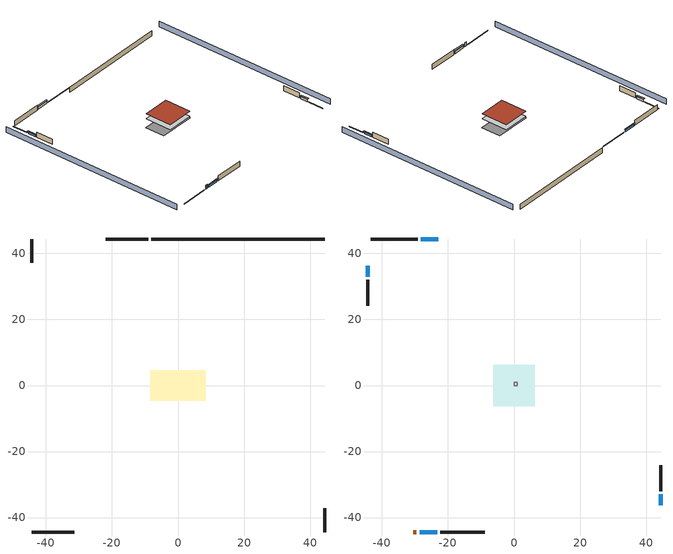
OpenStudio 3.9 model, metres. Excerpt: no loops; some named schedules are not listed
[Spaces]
basement - unconditioned 1
 floor foundation (Slab1 construction): -8.43,-4.68 -8.43,4.68 8.43,4.68 8.43,-4.68 z-2.13
 wall outside (RimJoist1 construction): -8.97,44.38 -21.95,44.38 z0.3:0.61
 wall outside (RimJoist2 construction): 44.38,-44.38 44.38,-37.16 z0.3:0.61
 wall outside (RimJoist3 construction): -44.38,-44.38 -31.4,-44.38 z0.3:0.61
 wall outside (RimJoist4 construction): -44.38,44.38 -44.38,37.16 z0.3:0.61
 wall foundation (FoundationWall1 construction): 44.38,44.38 -8.04,44.38 z-2.13:0.3
conditioned space 1
 floor to basement - unconditioned 1 (Floor1 construction): -6.28,-6.28 -6.28,6.28 6.28,6.28 6.28,-6.28 z0.3
 wall outside (Wall1 construction): -29.13,44.38 -43.46,44.38 z0.3:2.74
 wall outside (Wall2 construction): 44.38,-32.09 44.38,-24.13 z0.3:2.74
 wall outside (Wall3 construction): -22.38,-44.38 -8.82,-44.38 z0.3:2.74
 wall outside (Wall4 construction): -44.38,32.09 -44.38,24.13 z0.3:2.74
 wall outside (AdiabaticWallConstruction): -22.88,44.38 -28.2,44.38 / -28.63,-44.38 -23.31,-44.38 z0.3:1.46; 44.38,-36.23 44.38,-33.02 / -44.38,36.23 -44.38,33.02 z0.3:1.37
 wall outside (AdiabaticWallConstruction 1): -30.47,-44.38 -29.56,-44.38 z0.3:2.34
 window (WindowConstruction): -22.88,44.38 -28.2,44.38 z0.3:1.46
 window (WindowConstruction 1): 44.38,-36.23 44.38,-33.02 z0.3:1.37
 window (WindowConstruction 2): -28.63,-44.38 -23.31,-44.38 z0.3:1.46
 window (WindowConstruction 3): -44.38,36.23 -44.38,33.02 z0.3:1.37
 door (Door): -30.47,-44.38 -29.56,-44.38 z0.3:2.34
 roof outside (Roof1 construction): -6.28,6.28 -6.28,-6.28 6.28,-6.28 6.28,6.28 z2.74
central ac and furnace airloop ret air space
 floor adiabatic (AdiabaticConst): 0,0 0,1 1,1 1,0 z0
 wall adiabatic (AdiabaticConst): 0,1 0,0 1,0 1,1 0,1 z0:1
 ceiling adiabatic (AdiabaticConst): 1,0 1,1 0,1 0,0 z1
shading: -48.96,44.38 -48.96,-44.38 / 48.96,-44.38 48.96,44.38 z0:2.74; -28.51,44.38 -22.58,44.38 -22.58,44.99 -28.51,44.99 z1.77; 44.38,-32.71 44.38,-36.54 44.99,-36.54 44.99,-32.71 z1.68; -23.01,-44.38 -28.93,-44.38 -28.93,-44.99 -23.01,-44.99 z1.77; -44.38,32.71 -44.38,36.54 -44.99,36.54 -44.99,32.71 z1.68
[Site]
Portland Intl Arpt_OR: Latitude {deg}=45.59; Longitude {deg}=-122.6; Time Zone {hr}=-8; Elevation {m}=33; Terrain=Suburbs; Keep Site Location Information=Yes
[Site:GroundTemperature:Shallow]
10.2558, 8.96328, 8.85977, 9.47314, 11.9355, 14.3863, 16.5111, 17.8571, 17.9714, 16.8767, 14.8061, 12.4304
[Site:WaterMainsTemperature]
Calculation Method=Schedule; Temperature Schedule=mains temperature schedule
[Building]
Building 1
[Material] Roughness=Rough
Name | Thickness {m} | Conductivity {W/m-K} | Density {kg/m3} | Specific Heat {J/kg-K} | Thermal Absorptance | Solar Absorptance | Visible Absorptance
asphalt or fiberglass shingles | 0.00635 | 0.162714 | 1121.4 | 1465.45 | 0.9 | 0.85 | 0.85
roof rigid ins | 0.051816 | 0.029427 | 32.04 | 1214.23 | 0.9 | 0.7 | 0.7
osb sheathing 0.75 in. | 0.01905 | 0.115458 | 512.64 | 1214.23 | 0.9 | 0.7 | 0.7
roof stud and cavity | 0.2032 | 0.667294 | 78.34581 | 1123.46 | 0.9 | 0.7 | 0.7
gypsum board | 0.0127 | 0.160291 | 801 | 837.4 | 0.9 | 0.6 | 0.6
wood siding | 0.0254 | 0.102417 | 544.68 | 1172.36 | 0.9 | 0.85 | 0.85
osb sheathing 0.5 in. | 0.0127 | 0.115458 | 512.64 | 1214.23 | 0.9 | 0.7 | 0.7
wall stud and cavity | 0.1397 | 0.550994 | 139.0536 | 1170.24 | 0.9 | 0.7 | 0.7
rim joist stud and cavity | 0.0508 | 0.178688 | 50.32683 | 1063.81 | 0.9 | 0.6 | 0.6
floor stud and cavity | 0.1397 | 0.923637 | 92.3553 | 1139.71 | 0.9 | 0.7 | 0.7
floor covering | 0.0127 | 0.0433444 | 54.468 | 1339.84 | 0.9 | 0.6 | 0.6
concrete 8.0 in. | 0.2032 | 1.803125 | 2242.8 | 837.4 | 0.9 | 0.7 | 0.7
concrete 4.0 in. | 0.1016 | 1.803125 | 2242.8 | 837.4 | 0.9 | 0.7 | 0.7
wood siding 1; wood siding 2 | 0.0254 | 0.102417 | 544.68 | 1172.36
wall rigid ins | 0.512978 | 0.029427 | 32.04 | 1214.23 | 0.9 | 0.7 | 0.7
wall stud and cavity 1 | 0.0889 | 0.380278 | 52.3479 | 1209.89 | 0.9 | 0.7 | 0.7
door material | 0.04445 | 0.0612267 | 512.64 | 1214.23 | 0.9 | 0.7 | 0.7
wall stud and cavity 2 | 0.0889 | 0.391764 | 83.0341 | 1211.67 | 0.9 | 0.7 | 0.7
furniture material conditioned space 1; furniture material basement - unconditioned 1 | 0.1524 | 0.115458 | 640.8 | 1214.23 | 0.9 | 0.6 | 0.6
[Construction]
Roof1 construction: asphalt or fiberglass shingles, roof rigid ins, osb sheathing 0.75 in., roof stud and cavity, gypsum board
Wall1 construction; Wall2 construction; Wall3 construction; Wall4 construction: wood siding, osb sheathing 0.5 in., wall stud and cavity, gypsum board
RimJoist1 construction; RimJoist2 construction; RimJoist3 construction; RimJoist4 construction: wood siding, rim joist stud and cavity
Floor1 construction: floor stud and cavity, osb sheathing 0.75 in., floor covering
FoundationWall1 construction: concrete 8.0 in.
Slab1 construction: concrete 4.0 in.
WindowConstruction; WindowConstruction 1; WindowConstruction 2; WindowConstruction 3: WindowMaterial
AdiabaticWallConstruction: wood siding 1, wall rigid ins, wall stud and cavity 1, gypsum board
Door: door material
AdiabaticWallConstruction 1: wood siding 2, wall rigid ins, wall stud and cavity 1, gypsum board
PartitionWallConstruction: gypsum board, wall stud and cavity 2, gypsum board
furniture construction conditioned space 1: furniture material conditioned space 1
furniture construction basement - unconditioned 1: furniture material basement - unconditioned 1
AdiabaticConst: Adiabatic
[WindowMaterial:SimpleGlazingSystem]
WindowMaterial: U-Factor {W/m2-K}=4.76952; Solar Heat Gain Coefficient=0.63
[Material:NoMass]
Adiabatic: Roughness=Rough; Thermal Resistance {m2-K/W}=176.1
[ThermalZone] Multiplier=1; Use Ideal Air Loads=No
Name | Volume {m3} | Thermostat
conditioned space | 384.656 | conditioned space temperature setpoint
basement - unconditioned | 384.656
central ac and furnace airloop ret air zone | 1
[Sizing:Zone] Zone Cooling Design Supply Air Temperature Input Method=SupplyAirTemperature; Zone Cooling Design Supply Air Temperature {C}=14; Zone Cooling Design Supply Air Temperature Difference {deltaC}=11.11; Zone Heating Design Supply Air Temperature Input Method=SupplyAirTemperature; Zone Heating Design Supply Air Temperature {C}=40; Zone Heating Design Supply Air Temperature Difference {deltaC}=11.11; Zone Cooling Design Supply Air Humidity Ratio {kg-H2O/kg-air}=0.0085; Zone Heating Design Supply Air Humidity Ratio {kg-H2O/kg-air}=0.008; Cooling Design Air Flow Method=DesignDay; Heating Design Air Flow Method=DesignDay; Account for Dedicated Outdoor Air System=No; Dedicated Outdoor Air System Control Strategy=NeutralSupplyAir; Dedicated Outdoor Air Low Setpoint Temperature for Design {C}=autosize; Dedicated Outdoor Air High Setpoint Temperature for Design {C}=autosize; Zone Load Sizing Method=Sensible Load Only No Latent Load; Zone Latent Cooling Design Supply Air Humidity Ratio Input Method=HumidityRatioDifference; Zone Cooling Design Supply Air Humidity Ratio Difference {kgWater/kgDryAir}=0.005; Zone Latent Heating Design Supply Air Humidity Ratio Input Method=HumidityRatioDifference; Zone Humidification Design Supply Air Humidity Ratio Difference {kgWater/kgDryAir}=0.005; Sizing Option=Coincident
basement - unconditioned; central ac and furnace airloop ret air zone
[Space]
Name | Thermal Zone | Volume {m3}
conditioned space 1 | conditioned space | 384.656
basement - unconditioned 1 | basement - unconditioned | 384.656
central ac and furnace airloop ret air space | central ac and furnace airloop ret air zone
[ThermostatSetpoint:DualSetpoint]
conditioned space temperature setpoint: Heating Setpoint Temperature Schedule=heating setpoint; Cooling Setpoint Temperature Schedule=cooling setpoint; Temperature Difference Between Cutout And Setpoint {deltaC}=0
[Foundation:Kiva]
Foundation Kiva 1: Initial Indoor Air Temperature {C}=9.52053; Wall Height Above Grade {m}=0.3048; Wall Depth Below Slab {m}=0.2032
[Foundation:Kiva:Settings]
Soil Conductivity {W/m-K}=1.9041; Soil Density {kg/m3}=1842.3; Soil Specific Heat {J/kg-K}=418.7; Ground Solar Absorptivity=0.9; Ground Thermal Absorptivity=0.9; Ground Surface Roughness {m}=0.03; Far-Field Width {m}=40; Deep-Ground Boundary Condition=ZeroFlux; Deep-Ground Depth {m}=40; Minimum Cell Dimension {m}=0.2; Maximum Cell Growth Coefficient=3; Simulation Timestep=Timestep
[SurfaceProperty:ExposedFoundationPerimeter]
Slab1: Exposed Perimeter Calculation Method=TotalExposedPerimeter; Total Exposed Perimeter {m}=52.4256
[SurfaceProperty:IncidentSolarMultiplier] Incident Solar Multiplier=1; Incident Solar Multiplier Schedule=trans schedule winter=0.85 summer=0.7
Window1; Window2; Window3; Window4
[InternalMass:Definition] Design Level Calculation Method=SurfaceArea
Name | Construction | Surface Area {m2}
partition wall mass | PartitionWallConstruction | 157.749
furniture mass conditioned space 1 | furniture construction conditioned space 1 | 63.09974
furniture mass basement - unconditioned 1 | furniture construction basement - unconditioned 1 | 63.09974
[InternalMass] Multiplier=1
Name | Internal Mass Definition | Space or SpaceType
partition wall mass | partition wall mass | conditioned space 1
furniture mass conditioned space 1 | furniture mass conditioned space 1 | conditioned space 1
furniture mass basement - unconditioned 1 | furniture mass basement - unconditioned 1 | basement - unconditioned 1
[Fan:SystemModel]
central ac and furnace supply fan: Availability Schedule=Always On Discrete; Design Maximum Air Flow Rate {m3/s}=0.511119; Speed Control Method=Discrete; Electric Power Minimum Flow Rate Fraction=0.2; Design Pressure Rise {Pa}=500; Motor Efficiency=1; Motor In Air Stream Fraction=1; Design Electric Power Consumption {W}=autosize; Design Power Sizing Method=PowerPerFlow; Electric Power Per Unit Flow Rate {W/(m3/s)}=794.58; Electric Power Per Unit Flow Rate Per Unit Pressure {W-s/m3-Pa}=1.66667; Fan Total Efficiency=0.7; Motor Loss Radiative Fraction=0; Speed Flow Fraction 1=0.95199; Speed Electric Power Fraction 1=0.86276; Speed Flow Fraction 2=1; Speed Electric Power Fraction 2=1
[EnergyManagementSystem:Sensor]
Name | Output Variable or Output Meter Index Key | Output Variable or Output Meter
central_ac_and_furnace_supply_fan_s; central_ac_and_furnace_supply_fan_s_1 | central ac and furnace supply fan | Fan Electricity Energy
water_heater_amb_temp | basement - unconditioned | Zone Mean Air Temperature
water_heater_amb_rh | basement - unconditioned | Zone Air Relative Humidity
water_heater_T_set | water heater setpoint | Schedule Value
out_pb_s |  | Site Outdoor Air Barometric Pressure
out_wt_s |  | Site Outdoor Air Humidity Ratio
site_vw_s |  | Site Wind Speed
cool_season | cooling season schedule | Schedule Value
central_ac_and_furnace_airloop_Fan_RTF_s | central ac and furnace supply fan | Fan Runtime Fraction Speed 1
central_ac_and_furnace_airloop_Fan_RTF_s_1 | central ac and furnace supply fan | Fan Runtime Fraction Speed 2
central_ac_and_furnace_airloop_AH_MFR_s | Node 5 | System Node Mass Flow Rate
central_ac_and_furnace_airloop_AH_VFR_s | Node 5 | System Node Current Density Volume Flow Rate
central_ac_and_furnace_airloop_AH_Tout_s | Node 5 | System Node Temperature
central_ac_and_furnace_airloop_AH_Wout_s | Node 5 | System Node Humidity Ratio
central_ac_and_furnace_airloop_RA_T_s | Node 8 | System Node Temperature
central_ac_and_furnace_airloop_Ra_W_s | Node 8 | System Node Humidity Ratio
central_ac_and_furnace_airloop_0_DZ_T_s | basement - unconditioned | Zone Air Temperature
central_ac_and_furnace_airloop_0_DZ_W_s | basement - unconditioned | Zone Mean Air Humidity Ratio
natural_vent_s | natural vent schedule | Schedule Value
htg_sp_s | heating setpoint | Schedule Value
clg_sp_s | cooling setpoint | Schedule Value
mech_vent_range_fan_0_sch_s | mech vent range fan 0 schedule | Schedule Value
mech_vent_bath_fan_0_sch_s | mech vent bath fan 0 schedule | Schedule Value
clothes_dryer_exhaust_0_sch_s | clothes_dryer | Schedule Value
htg_load_cond |  | Heating:EnergyTransfer:Zone:CONDITIONED SPACE
clg_load_cond |  | Cooling:EnergyTransfer:Zone:CONDITIONED SPACE
htg_load_duct |  | Heating:EnergyTransfer:Zone:CENTRAL AC AND FURNACE AIRLOOP RET AIR ZONE
clg_load_duct |  | Cooling:EnergyTransfer:Zone:CENTRAL AC AND FURNACE AIRLOOP RET AIR ZONE
s_conv | Floor1 | Surface Inside Face Convection Heat Gain Energy
s_ig | Floor1 | Surface Inside Face Internal Gains Radiation Heat Gain Energy
s_sol | Floor1 | Surface Inside Face Solar Radiation Heat Gain Energy
s_lgt | Floor1 | Surface Inside Face Lights Radiation Heat Gain Energy
s_surf | Floor1 | Surface Inside Face Net Surface Thermal Radiation Heat Gain Energy
s_conv_1 | Roof1 | Surface Inside Face Convection Heat Gain Energy
s_ig_1 | Roof1 | Surface Inside Face Internal Gains Radiation Heat Gain Energy
s_sol_1 | Roof1 | Surface Inside Face Solar Radiation Heat Gain Energy
s_lgt_1 | Roof1 | Surface Inside Face Lights Radiation Heat Gain Energy
s_surf_1 | Roof1 | Surface Inside Face Net Surface Thermal Radiation Heat Gain Energy
ss_sol | Door1 | Surface Inside Face Solar Radiation Heat Gain Energy
ss_lgt | Door1 | Surface Inside Face Lights Radiation Heat Gain Energy
ss_conv | Door1 | Surface Inside Face Convection Heat Gain Energy
ss_ig | Door1 | Surface Inside Face Internal Gains Radiation Heat Gain Energy
ss_surf | Door1 | Surface Inside Face Net Surface Thermal Radiation Heat Gain Energy
ss_conv_1 | Window1 | Surface Inside Face Convection Heat Gain Energy
ss_ig_1 | Window1 | Surface Inside Face Internal Gains Radiation Heat Gain Energy
ss_surf_1 | Window1 | Surface Inside Face Net Surface Thermal Radiation Heat Gain Energy
ss_trans_in | Window1 | Surface Window Transmitted Solar Radiation Rate
ss_back_out | Window1 | Surface Window Shortwave from Zone Back Out Window Heat Transfer Rate
ss_trans_out | Window1 | Surface Inside Face Initial Transmitted Diffuse Transmitted Out Window Solar Radiation Rate
ss_conv_2 | Window2 | Surface Inside Face Convection Heat Gain Energy
ss_ig_2 | Window2 | Surface Inside Face Internal Gains Radiation Heat Gain Energy
ss_surf_2 | Window2 | Surface Inside Face Net Surface Thermal Radiation Heat Gain Energy
ss_trans_in_1 | Window2 | Surface Window Transmitted Solar Radiation Rate
ss_back_out_1 | Window2 | Surface Window Shortwave from Zone Back Out Window Heat Transfer Rate
ss_trans_out_1 | Window2 | Surface Inside Face Initial Transmitted Diffuse Transmitted Out Window Solar Radiation Rate
ss_conv_3 | Window3 | Surface Inside Face Convection Heat Gain Energy
ss_ig_3 | Window3 | Surface Inside Face Internal Gains Radiation Heat Gain Energy
ss_surf_3 | Window3 | Surface Inside Face Net Surface Thermal Radiation Heat Gain Energy
ss_trans_in_2 | Window3 | Surface Window Transmitted Solar Radiation Rate
ss_back_out_2 | Window3 | Surface Window Shortwave from Zone Back Out Window Heat Transfer Rate
ss_trans_out_2 | Window3 | Surface Inside Face Initial Transmitted Diffuse Transmitted Out Window Solar Radiation Rate
ss_conv_4 | Window4 | Surface Inside Face Convection Heat Gain Energy
ss_ig_4 | Window4 | Surface Inside Face Internal Gains Radiation Heat Gain Energy
ss_surf_4 | Window4 | Surface Inside Face Net Surface Thermal Radiation Heat Gain Energy
ss_trans_in_3 | Window4 | Surface Window Transmitted Solar Radiation Rate
ss_back_out_3 | Window4 | Surface Window Shortwave from Zone Back Out Window Heat Transfer Rate
ss_trans_out_3 | Window4 | Surface Inside Face Initial Transmitted Diffuse Transmitted Out Window Solar Radiation Rate
s_conv_2 | Wall1 | Surface Inside Face Convection Heat Gain Energy
s_ig_2 | Wall1 | Surface Inside Face Internal Gains Radiation Heat Gain Energy
s_sol_2 | Wall1 | Surface Inside Face Solar Radiation Heat Gain Energy
s_lgt_2 | Wall1 | Surface Inside Face Lights Radiation Heat Gain Energy
s_surf_2 | Wall1 | Surface Inside Face Net Surface Thermal Radiation Heat Gain Energy
s_conv_3 | Wall2 | Surface Inside Face Convection Heat Gain Energy
s_ig_3 | Wall2 | Surface Inside Face Internal Gains Radiation Heat Gain Energy
s_sol_3 | Wall2 | Surface Inside Face Solar Radiation Heat Gain Energy
s_lgt_3 | Wall2 | Surface Inside Face Lights Radiation Heat Gain Energy
s_surf_3 | Wall2 | Surface Inside Face Net Surface Thermal Radiation Heat Gain Energy
s_conv_4 | Wall3 | Surface Inside Face Convection Heat Gain Energy
s_ig_4 | Wall3 | Surface Inside Face Internal Gains Radiation Heat Gain Energy
s_sol_4 | Wall3 | Surface Inside Face Solar Radiation Heat Gain Energy
s_lgt_4 | Wall3 | Surface Inside Face Lights Radiation Heat Gain Energy
s_surf_4 | Wall3 | Surface Inside Face Net Surface Thermal Radiation Heat Gain Energy
s_conv_5 | Wall4 | Surface Inside Face Convection Heat Gain Energy
s_ig_5 | Wall4 | Surface Inside Face Internal Gains Radiation Heat Gain Energy
s_sol_5 | Wall4 | Surface Inside Face Solar Radiation Heat Gain Energy
s_lgt_5 | Wall4 | Surface Inside Face Lights Radiation Heat Gain Energy
s_surf_5 | Wall4 | Surface Inside Face Net Surface Thermal Radiation Heat Gain Energy
im_conv | furniture mass conditioned space 1 | Surface Inside Face Convection Heat Gain Energy
im_ig | furniture mass conditioned space 1 | Surface Inside Face Internal Gains Radiation Heat Gain Energy
im_sol | furniture mass conditioned space 1 | Surface Inside Face Solar Radiation Heat Gain Energy
im_lgt | furniture mass conditioned space 1 | Surface Inside Face Lights Radiation Heat Gain Energy
im_surf | furniture mass conditioned space 1 | Surface Inside Face Net Surface Thermal Radiation Heat Gain Energy
im_conv_1 | partition wall mass | Surface Inside Face Convection Heat Gain Energy
im_ig_1 | partition wall mass | Surface Inside Face Internal Gains Radiation Heat Gain Energy
im_sol_1 | partition wall mass | Surface Inside Face Solar Radiation Heat Gain Energy
im_lgt_1 | partition wall mass | Surface Inside Face Lights Radiation Heat Gain Energy
im_surf_1 | partition wall mass | Surface Inside Face Net Surface Thermal Radiation Heat Gain Energy
airflow_gain | infil flow | Infiltration Sensible Heat Gain Energy
airflow_loss | infil flow | Infiltration Sensible Heat Loss Energy
airflow_gain_1 | natural vent flow | Infiltration Sensible Heat Gain Energy
airflow_loss_1 | natural vent flow | Infiltration Sensible Heat Loss Energy
airflow_gain_2 | whole house fan flow | Infiltration Sensible Heat Gain Energy
airflow_loss_2 | whole house fan flow | Infiltration Sensible Heat Loss Energy
mv_conv | mech vent bath fan 0 | Electric Equipment Convective Heating Energy
mv_rad | mech vent bath fan 0 | Electric Equipment Radiant Heating Energy
mv_conv_1 | mech vent house fan | Electric Equipment Convective Heating Energy
mv_rad_1 | mech vent house fan | Electric Equipment Radiant Heating Energy
mv_conv_2 | mech vent house fan cfis | Electric Equipment Convective Heating Energy
mv_rad_2 | mech vent house fan cfis | Electric Equipment Radiant Heating Energy
[ElectricEquipment:Definition] Design Level Calculation Method=EquipmentLevel
Name | Design Level {W} | Fraction Latent | Fraction Radiant | Fraction Lost
ceiling fan | 18.1743 | 0 | 0.558 | 0
clothes washer | 307.185 | 0.03 | 0.162 | 0.7
clothes dryer | 7758.45 | 0.015 | 0.081 | 0.85
dishwasher | 490.532 | 0.3 | 0.18 | 0.4
fridge | 43.7215 | 0 | 0.6 | 0
freezer | 194.914 | 0 | 0.6 | 0
cooking range | 66.8467 | 0.16 | 0.384 | 0.2
misc tv | 538.796 | 0 | 0.6 | 0
misc plug loads | 365.195 | 0.021 | 0.558 | 0.049
whole house fan; mech vent house fan | 0 | 0 | 0 | 1
mech vent house fan cfis | 0 | 0 | 0 | 0
mech vent range fan 0; mech vent bath fan 0 | 30 | 0 | 0 | 1
[ElectricEquipment]
Name | Electric Equipment Definition | Space or SpaceType | Schedule
ceiling fan | ceiling fan | conditioned space 1 | ceiling_fan
clothes washer | clothes washer | conditioned space 1 | clothes_washer
clothes dryer | clothes dryer | conditioned space 1 | clothes_dryer
dishwasher | dishwasher | conditioned space 1 | dishwasher
fridge | fridge | conditioned space 1 | fridge schedule
freezer | freezer | basement - unconditioned 1 | freezer schedule
cooking range | cooking range | conditioned space 1 | cooking_range
misc tv | misc tv | conditioned space 1 | plug_loads_tv
misc plug loads | misc plug loads | conditioned space 1 | plug_loads_other
whole house fan | whole house fan | conditioned space 1 | Always On Discrete
mech vent house fan | mech vent house fan | conditioned space 1 | mech vent house fan schedule
mech vent house fan cfis | mech vent house fan cfis | conditioned space 1 | mech vent house fan cfis schedule
mech vent range fan 0 | mech vent range fan 0 | conditioned space 1 | mech vent range fan 0 schedule
mech vent bath fan 0 | mech vent bath fan 0 | conditioned space 1 | mech vent bath fan 0 schedule
[OtherEquipment:Definition] Design Level Calculation Method=EquipmentLevel
Name | Design Level {W} | Fraction Latent | Fraction Radiant | Fraction Lost
water heater sens; central ac and furnace airloop_0 SupSensLkToCond; central ac and furnace airloop_0 SupCondToLv; central ac and furnace airloop_0 RetCondToRP; central ac and furnace airloop_0 RetSensLkToRP; central ac and furnace airloop_0 SupCondToDZ; central ac and furnace airloop_0 RetCondToDZ; central ac and furnace airloop_0 SupSensLkToDZ; mech vent house fan sensible load | 0 | 0 | 0 | 0
water heater lat; central ac and furnace airloop_0 SupLatLkToCond; central ac and furnace airloop_0 RetLatLkToRP; central ac and furnace airloop_0 SupLatLkToDZ; mech vent house fan latent load | 0 | 1 | 0 | 0
water heater energy adjustment1 | 0.01 | 0 | 0 | 1
clothes dryer 2 | 0 | 0.015 | 0.081 | 0.85
cooking range 2 | 1959.08 | 0.16 | 0.384 | 0.2
general water use sensible | -61.6891 | 0 | 0.6 | 0
general water use latent | 62.594 | 1 | 0 | 0
[OtherEquipment]
Name | Other Equipment Definition | Space or SpaceType | Schedule | Fuel Type
water heater sens | water heater sens | basement - unconditioned 1 | Always On Discrete
water heater lat | water heater lat | basement - unconditioned 1 | Always On Discrete
water heater energy adjustment1 | water heater energy adjustment1 | basement - unconditioned 1 | Always On Discrete | Electricity
clothes dryer 1 | clothes dryer 2 | conditioned space 1 | clothes_dryer | Electricity
cooking range 1 | cooking range 2 | conditioned space 1 | cooking_range | NaturalGas
general water use sensible | general water use sensible | conditioned space 1 | general water use schedule
general water use latent | general water use latent | conditioned space 1 | general water use schedule
central ac and furnace airloop_0 SupSensLkToCond | central ac and furnace airloop_0 SupSensLkToCond | conditioned space 1 | Always On Discrete
central ac and furnace airloop_0 SupLatLkToCond | central ac and furnace airloop_0 SupLatLkToCond | conditioned space 1 | Always On Discrete
central ac and furnace airloop_0 SupCondToLv | central ac and furnace airloop_0 SupCondToLv | conditioned space 1 | Always On Discrete
central ac and furnace airloop_0 RetCondToRP | central ac and furnace airloop_0 RetCondToRP | central ac and furnace airloop ret air space | Always On Discrete
central ac and furnace airloop_0 RetSensLkToRP | central ac and furnace airloop_0 RetSensLkToRP | central ac and furnace airloop ret air space | Always On Discrete
central ac and furnace airloop_0 RetLatLkToRP | central ac and furnace airloop_0 RetLatLkToRP | central ac and furnace airloop ret air space | Always On Discrete
central ac and furnace airloop_0 SupCondToDZ | central ac and furnace airloop_0 SupCondToDZ | basement - unconditioned 1 | Always On Discrete
central ac and furnace airloop_0 RetCondToDZ | central ac and furnace airloop_0 RetCondToDZ | basement - unconditioned 1 | Always On Discrete
central ac and furnace airloop_0 SupSensLkToDZ | central ac and furnace airloop_0 SupSensLkToDZ | basement - unconditioned 1 | Always On Discrete
central ac and furnace airloop_0 SupLatLkToDZ | central ac and furnace airloop_0 SupLatLkToDZ | basement - unconditioned 1 | Always On Discrete
mech vent house fan sensible load | mech vent house fan sensible load | conditioned space 1 | Always On Discrete
mech vent house fan latent load | mech vent house fan latent load | conditioned space 1 | Always On Discrete
[WaterUse:Equipment:Definition]
Name | Peak Flow Rate {m3/s}
clothes washer | 1.23043e-05
dishwasher | 5.61834e-06
[Lights:Definition]
interior lighting: Design Level Calculation Method=LightingLevel; Lighting Level {W}=253.594; Fraction Radiant=0.6; Fraction Visible=0.2; Return Air Fraction=0
[Lights]
interior lighting: Lights Definition=interior lighting; Space or SpaceType=conditioned space 1; Schedule=lighting_interior; Fraction Replaceable=1
[Exterior:Lights:Definition]
exterior lighting: Design Level {W}=7.09205
[Exterior:Lights]
exterior lighting: Exterior Lights Definition=exterior lighting; Schedule=exterior lighting schedule
[People:Definition]
occupants: Number of People Calculation Method=People; Number of People {people}=3; Fraction Radiant=0.314171; Sensible Heat Fraction=0.56303; Carbon Dioxide Generation Rate {m3/s-W}=0; Enable ASHRAE 55 Comfort Warnings=No; Mean Radiant Temperature Calculation Type=EnclosureAveraged
[People]
occupants: People Definition=occupants; Space or SpaceType=conditioned space 1; Number of People Schedule=occupants; Activity Level Schedule=occupants activity schedule; Multiplier=1
[ZoneMixing] Schedule=Always On Continuous; Design Flow Rate Calculation Method=Flow/Zone; Design Flow Rate {m3/s}=0
Name | Zone or Space | Source Zone or Space
central ac and furnace airloop_0 ZoneMixDZToCond mix | conditioned space | basement - unconditioned
central ac and furnace airloop_0 ZoneMixCondToDZ mix | basement - unconditioned | conditioned space
[SpaceInfiltration:DesignFlowRate] Schedule=Always On Discrete
Name | Space or SpaceType | Design Flow Rate Calculation Method | Design Flow Rate {m3/s} | Air Changes per Hour {1/hr} | Constant Term Coefficient | Temperature Term Coefficient | Velocity Term Coefficient | Velocity Squared Term Coefficient
natural vent flow; whole house fan flow; infil flow | conditioned space 1 | Flow/Space | 0
infil basement - unconditioned 1 | basement - unconditioned 1 | AirChanges/Hour |  | 0.1 | 1 | 0 | 0 | 0
basement_unconditioned 1 duct leakage imbalance infil flow | basement - unconditioned 1 | Flow/Space | 0
